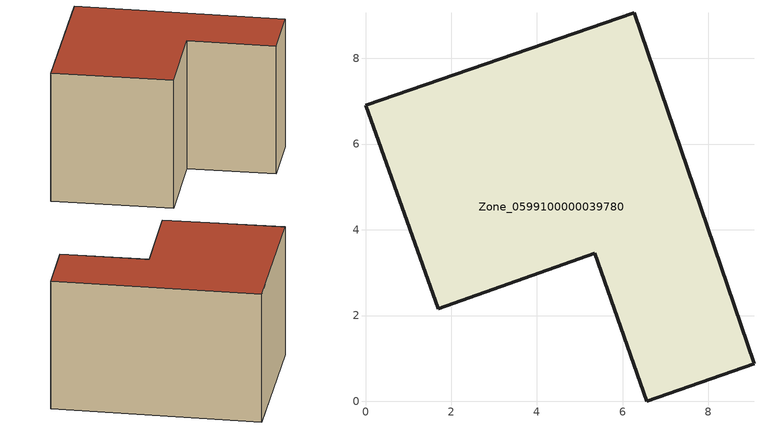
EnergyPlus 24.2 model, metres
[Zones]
Zone_0599100000039780
 floor ground (C_G): 5.35,3.45 1.69,2.16 0,6.91 6.27,9.06 9.06,0.87 6.56,0 z0
 wall outside (C_F): 6.27,9.06 0,6.91 1.69,2.16 5.35,3.45 6.56,0 9.06,0.87 6.27,9.06 z0:5.7
 roof outside (C_R): 9.06,0.87 6.27,9.06 0,6.91 1.69,2.16 5.35,3.45 6.56,0 z5.7
[BUILDING]
Pand.0599100000039780: North Axis=0; Terrain=City; Loads Convergence Tolerance Value=0.04; Temperature Convergence Tolerance Value=0.4; Solar Distribution=FullExterior; Maximum Number of Warmup Days=25; Minimum Number of Warmup Days=1
[Site:Location]
Rotterdam.The.Hague.AP_ZH_NLD Design_Conditions: Latitude=51.96; Longitude=4.45; Time Zone=1; Elevation=-4.5
[SITE:GROUNDTEMPERATURE:BUILDINGSURFACE]
18, 18, 18, 18, 18, 18, 18, 18, 18, 18, 18, 18
[MATERIAL] Thermal Absorptance=0.9; Solar Absorptance=0.7; Visible Absorptance=0.7
Name | Roughness | Thickness | Conductivity | Density | Specific Heat
G.TI.1946 | MediumSmooth | 0.15 | 1 | 540 | 1210
F.TI.1946 | Rough | 0.3 | 0.857143 | 1920 | 840
R.TI.1946 | MediumRough | 0.2 | 0.1 | 1500 | 1000
[CONSTRUCTION]
C_G: G.TI.1946
C_F: F.TI.1946
C_R: R.TI.1946
[ZONE]
Zone_0599100000039780: Type=1; Multiplier=1; Ceiling Height=Autocalculate; Volume=Autocalculate; Floor Area=autocalculate; Part of Total Floor Area=Yes
[ZONEINFILTRATION:DESIGNFLOWRATE]
Infil_Zone_0599100000039780: Zone or ZoneList or Space or SpaceList=Zone_0599100000039780; Schedule=AlwaysOn; Design Flow Rate Calculation Method=Flow/Area; Flow Rate per Floor Area=0.003; Constant Term Coefficient=1; Temperature Term Coefficient=0; Velocity Term Coefficient=0; Velocity Squared Term Coefficient=0
[HVACTEMPLATE:ZONE:IDEALLOADSAIRSYSTEM]
Zone_0599100000039780: Maximum Heating Supply Air Temperature=50; Minimum Cooling Supply Air Temperature=13; Maximum Heating Supply Air Humidity Ratio=0.0156; Minimum Cooling Supply Air Humidity Ratio=0.0077; Heating Limit=NoLimit; Cooling Limit=NoLimit; Dehumidification Control Type=ConstantSensibleHeatRatio; Cooling Sensible Heat Ratio=0.7; Dehumidification Setpoint=60; Humidification Control Type=None; Humidification Setpoint=30; Outdoor Air Method=None; Outdoor Air Flow Rate per Person=0.00944; Outdoor Air Flow Rate per Zone Floor Area=0; Outdoor Air Flow Rate per Zone=0; Demand Controlled Ventilation Type=None; Outdoor Air Economizer Type=NoEconomizer; Heat Recovery Type=None; Sensible Heat Recovery Effectiveness=0.7; Latent Heat Recovery Effectiveness=0.65
[ZONECONTROL:THERMOSTAT]
ThermostatControl_Zone_0599100000039780: Zone or ZoneList=Zone_0599100000039780; Control Type Schedule=DualSetpointControlType; Control 1=Thermostat_Zone_0599100000039780; Temperature Difference Between Cutout And Setpoint=0
[THERMOSTATSETPOINT:DUALSETPOINT]
Thermostat_Zone_0599100000039780: Heating Setpoint Temperature Schedule=HeatingSetpoint_Zone_0599100000039780; Cooling Setpoint Temperature Schedule=CoolingSetpoint_Zone_0599100000039780
[SCHEDULE:COMPACT]
HeatingSetpoint_Zone_0599100000039780: Through: 12/31, For: AllDays, Until: 24:00, 21
CoolingSetpoint_Zone_0599100000039780: Through: 12/31, For: AllDays, Until: 24:00, 24
DualSetpointControlType: Through: 12/31, For: AllDays, Until: 24:00, 4
AlwaysOn: Through: 12/31, For: AllDays, Until: 24:00, 1
